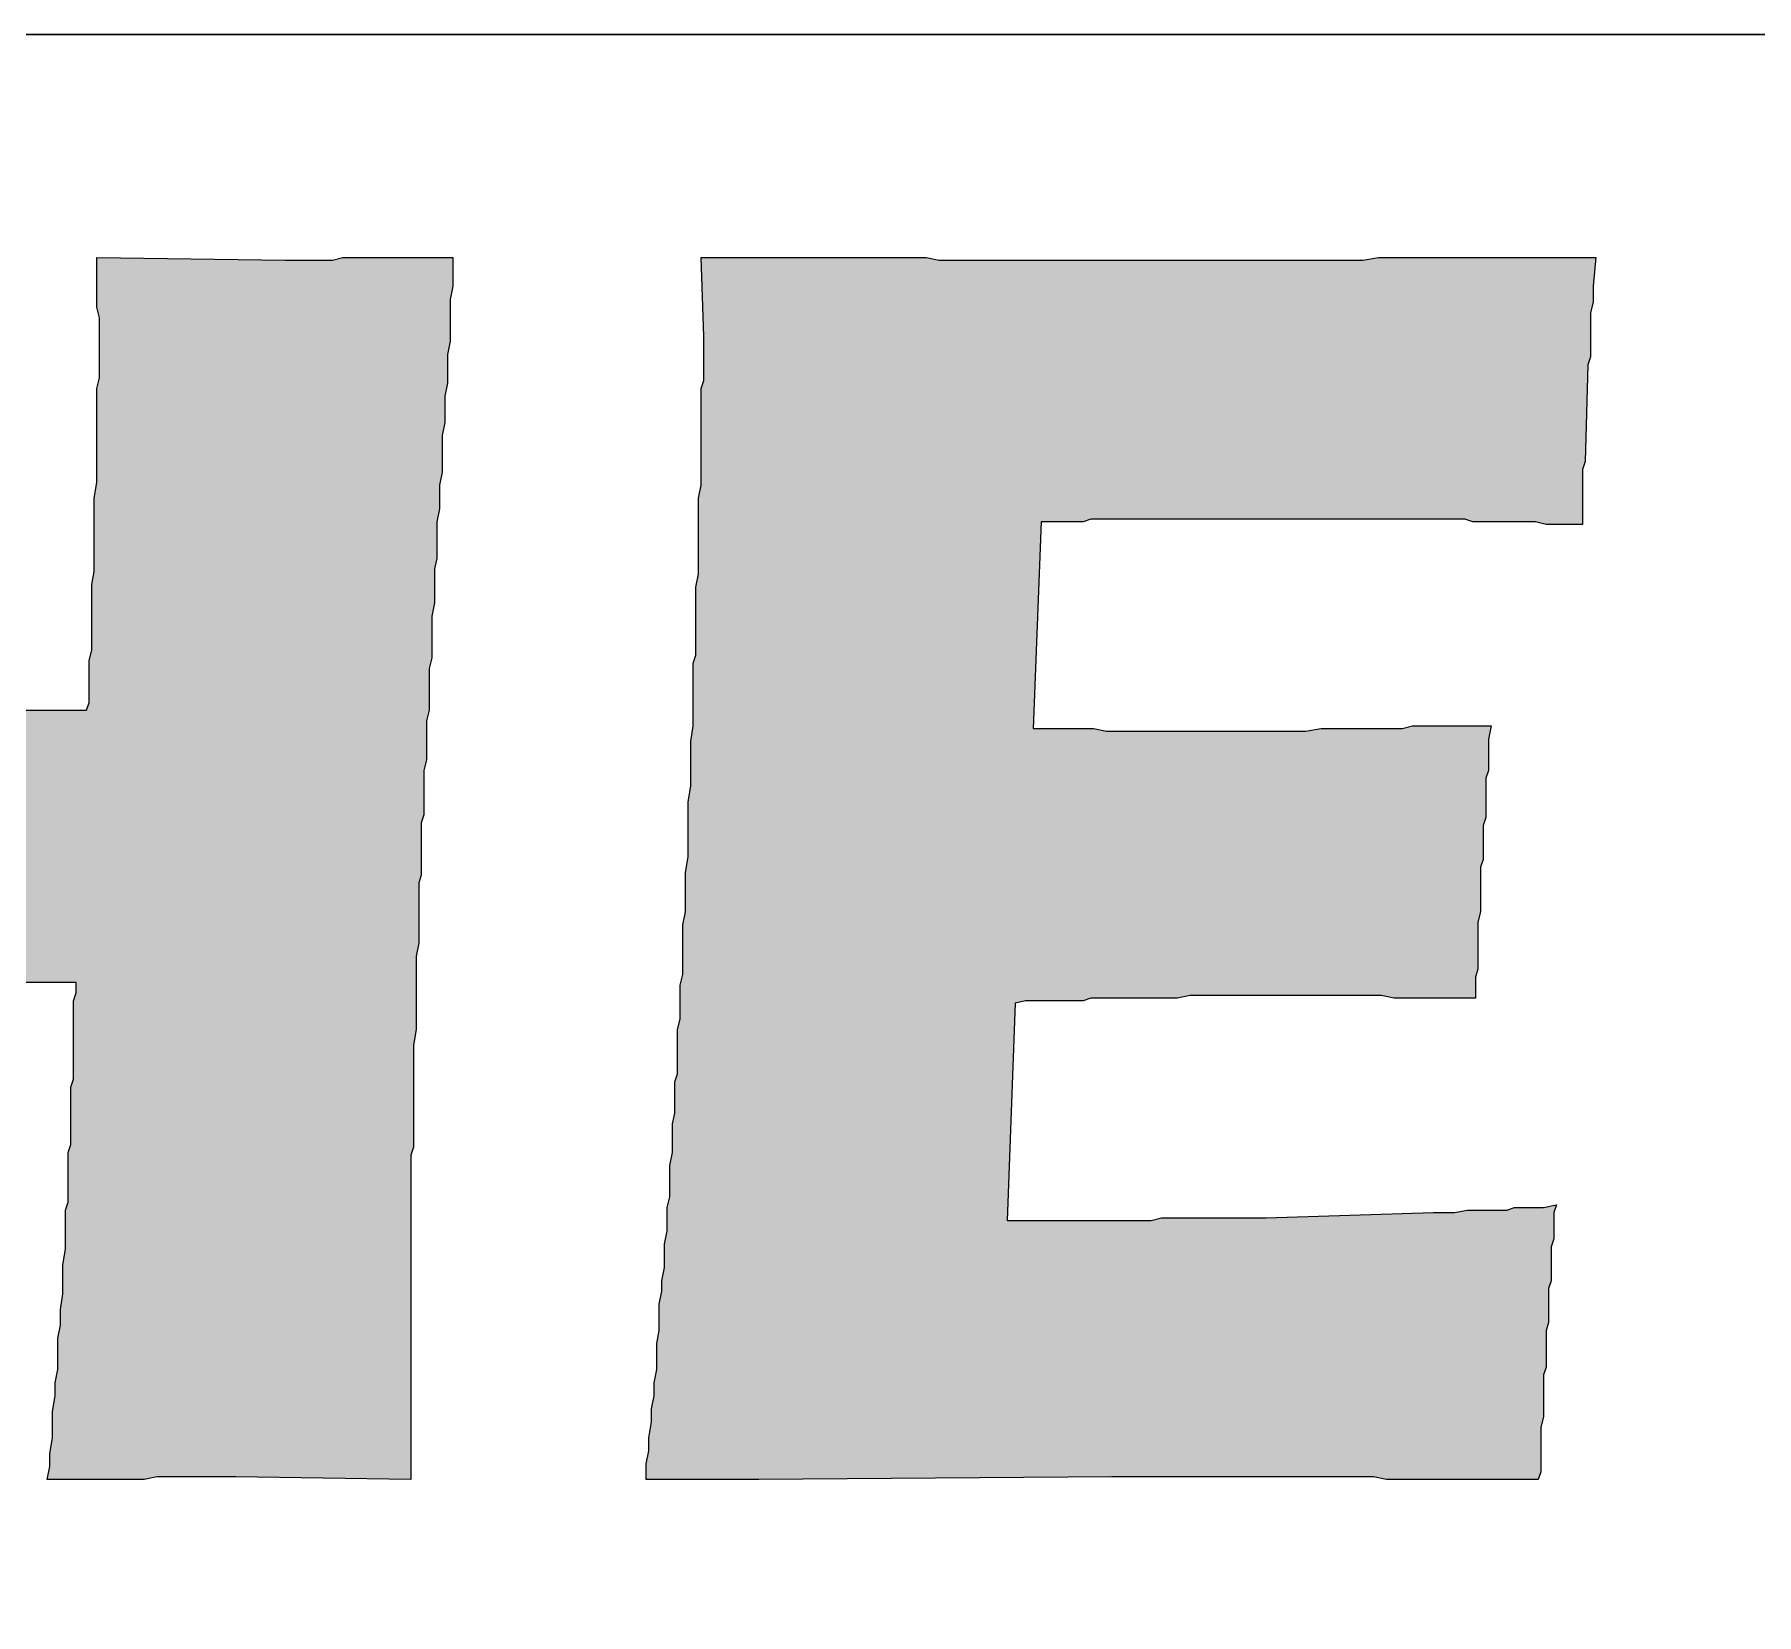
# Model space of a CAD drawing. Extents: x 0 to 36, y -3.3 to 24.
# Drawn here: x 16.882 to 17.428, y 2 to 2.5 of the extents above; entities that cross this region are included whole.
import ezdxf

# ---------------------------------------------------------------- set-up
doc = ezdxf.new("R2010")
doc.units = 0
doc.header["$LTSCALE"] = 10
doc.header["$MEASUREMENT"] = 0
doc.layers.add('BDR-18', color=1, linetype='Continuous')
doc.layers.add('BDR-25', color=4, linetype='Continuous')

# ---------------------------------------------------------------- blocks, each defined once
blk = doc.blocks.new('hel_logo_borderless_compact')
at = {"layer": 'BDR-18', "linetype": 'ByBlock'}
h = blk.add_hatch(color=256, dxfattribs=at)
h.dxf.hatch_style = 1
h.paths.add_polyline_path([(0.60466, 1.29271), (0.6146, 1.44756), (0.61957, 1.56017), (0.6204, 1.61068), (0.6204, 1.61316), (0.6204, 1.61565), (0.6204, 1.61813), (0.6204, 1.62144), (0.62123, 1.62393), (0.62123, 1.62641), (0.62123, 1.62889), (0.62123, 1.63138), (0.62123, 1.63469), (0.62123, 1.63717), (0.62123, 1.63966), (0.62123, 1.64214), (0.62123, 1.64463), (0.62123, 1.64711), (0.62123, 1.64959), (0.62123, 1.65208), (0.6204, 1.6794), (0.62288, 1.6794), (0.62537, 1.6794), (0.63033, 1.6794), (0.6353, 1.6794), (0.63944, 1.6794), (0.64358, 1.6794), (0.64772, 1.6794), (0.65186, 1.6794), (0.656, 1.6794), (0.65931, 1.67858), (0.66263, 1.67858), (0.66594, 1.67858), (0.66925, 1.67858), (0.67256, 1.67858), (0.67505, 1.67858), (0.67753, 1.67858), (0.68002, 1.67858), (0.68498, 1.67858), (0.68664, 1.67858), (0.68995, 1.67858), (0.69244, 1.67858), (0.69492, 1.67858), (0.69823, 1.67858), (0.70154, 1.6794), (0.70486, 1.6794), (0.709, 1.6794), (0.71231, 1.6794), (0.71645, 1.6794), (0.72059, 1.6794), (0.72473, 1.6794), (0.7297, 1.6794), (0.73384, 1.6794), (0.73384, 1.67692), (0.73384, 1.67444), (0.73384, 1.67195), (0.73301, 1.66947), (0.73301, 1.66698), (0.73301, 1.6645), (0.73301, 1.66201), (0.73301, 1.65953), (0.73218, 1.65456), (0.73218, 1.64959), (0.73135, 1.64463), (0.73135, 1.63966), (0.73135, 1.63552), (0.73053, 1.63055), (0.73053, 1.62558), (0.73053, 1.62144), (0.7297, 1.61647), (0.7297, 1.61151), (0.7297, 1.60737), (0.72887, 1.60322), (0.72887, 1.59826), (0.72887, 1.59412), (0.72887, 1.58998), (0.72804, 1.58501), (0.72804, 1.58087), (0.72804, 1.57673), (0.72804, 1.57259), (0.72721, 1.56845), (0.72721, 1.56431), (0.72721, 1.56017), (0.72721, 1.55603), (0.72721, 1.55189), (0.72638, 1.54775), (0.72638, 1.54361), (0.72638, 1.53947), (0.72638, 1.53615), (0.86384, 1.53615), (0.86467, 1.53864), (0.86467, 1.54195), (0.86467, 1.54526), (0.86467, 1.54858), (0.86467, 1.55189), (0.86549, 1.5552), (0.86549, 1.55934), (0.86549, 1.56348), (0.86549, 1.56679), (0.86549, 1.57093), (0.86549, 1.5759), (0.86632, 1.58004), (0.86632, 1.58418), (0.86632, 1.58915), (0.86632, 1.59412), (0.86632, 1.5966), (0.86632, 1.59826), (0.86632, 1.60074), (0.86632, 1.60322), (0.86715, 1.60819), (0.86715, 1.61233), (0.86715, 1.61647), (0.86715, 1.62061), (0.86715, 1.62475), (0.86715, 1.62889), (0.86715, 1.63221), (0.86715, 1.63552), (0.86715, 1.638), (0.86798, 1.64131), (0.86798, 1.6438), (0.86798, 1.64628), (0.86798, 1.64877), (0.86798, 1.65291), (0.86798, 1.65456), (0.86798, 1.65705), (0.86798, 1.66036), (0.86715, 1.66367), (0.86715, 1.66698), (0.86715, 1.6703), (0.86715, 1.67526), (0.86715, 1.6794), (0.92677, 1.67858), (0.93008, 1.67858), (0.93174, 1.67858), (0.93422, 1.67858), (0.93588, 1.67858), (0.93919, 1.67858), (0.94167, 1.67858), (0.94498, 1.6794), (0.9483, 1.6794), (0.95244, 1.6794), (0.95658, 1.6794), (0.96072, 1.6794), (0.96486, 1.6794), (0.96734, 1.6794), (0.96983, 1.6794), (0.97231, 1.6794), (0.97479, 1.6794), (0.97728, 1.6794), (0.97976, 1.6794), (0.97976, 1.67526), (0.97976, 1.6703), (0.97893, 1.66616), (0.97893, 1.66119), (0.97893, 1.65705), (0.97893, 1.65291), (0.97811, 1.64877), (0.97811, 1.6438), (0.97811, 1.63966), (0.97728, 1.63552), (0.97728, 1.63138), (0.97728, 1.62724), (0.97645, 1.6231), (0.97645, 1.61896), (0.97645, 1.61565), (0.97645, 1.61151), (0.97562, 1.60737), (0.97562, 1.60322), (0.97562, 1.59991), (0.97479, 1.59577), (0.97479, 1.59163), (0.97479, 1.58832), (0.97479, 1.58418), (0.97397, 1.58087), (0.97397, 1.57673), (0.97397, 1.57342), (0.97397, 1.5701), (0.97314, 1.56596), (0.97314, 1.56265), (0.97314, 1.55934), (0.97314, 1.55603), (0.97314, 1.55272), (0.97231, 1.5494), (0.97231, 1.54609), (0.97231, 1.54278), (0.97231, 1.53947), (0.97231, 1.53615), (0.97148, 1.53284), (0.97148, 1.52953), (0.97148, 1.52622), (0.97148, 1.52373), (0.97148, 1.52042), (0.97065, 1.51711), (0.97065, 1.51463), (0.97065, 1.51131), (0.97065, 1.50883), (0.97065, 1.50552), (0.97065, 1.50303), (0.96983, 1.50055), (0.96983, 1.49724), (0.96983, 1.49475), (0.96983, 1.49227), (0.96983, 1.48979), (0.96983, 1.48647), (0.96983, 1.48399), (0.969, 1.4815), (0.969, 1.47902), (0.969, 1.47654), (0.969, 1.4724), (0.969, 1.46743), (0.969, 1.46246), (0.96817, 1.45832), (0.96817, 1.45418), (0.96817, 1.44921), (0.96817, 1.44507), (0.96817, 1.4401), (0.96817, 1.43514), (0.96734, 1.43017), (0.96734, 1.42603), (0.96734, 1.42106), (0.96734, 1.41857), (0.96734, 1.41609), (0.96734, 1.41361), (0.96734, 1.41112), (0.96734, 1.40864), (0.96734, 1.40533), (0.96734, 1.40284), (0.96734, 1.40036), (0.96734, 1.39787), (0.96651, 1.39539), (0.96651, 1.39291), (0.96651, 1.39042), (0.96651, 1.38711), (0.96651, 1.38463), (0.96651, 1.38214), (0.96651, 1.37966), (0.96651, 1.37717), (0.96651, 1.37386), (0.96651, 1.37138), (0.96651, 1.36889), (0.96651, 1.36558), (0.96651, 1.3631), (0.96651, 1.36061), (0.96651, 1.3573), (0.96651, 1.35482), (0.96651, 1.35233), (0.96651, 1.34902), (0.96651, 1.34654), (0.96651, 1.34322), (0.96651, 1.34074), (0.96651, 1.33743), (0.96651, 1.33494), (0.96651, 1.33163), (0.96651, 1.32915), (0.96651, 1.32584), (0.96651, 1.32335), (0.96651, 1.32004), (0.96651, 1.31673), (0.96651, 1.31424), (0.96651, 1.31093), (0.96651, 1.30845), (0.96651, 1.30513), (0.96651, 1.30182), (0.96651, 1.29851), (0.96651, 1.29603), (0.96651, 1.29271), (0.91104, 1.29354), (0.90689, 1.29354), (0.90524, 1.29354), (0.90275, 1.29354), (0.89944, 1.29354), (0.89696, 1.29354), (0.89365, 1.29354), (0.88951, 1.29354), (0.88619, 1.29354), (0.88205, 1.29271), (0.87791, 1.29271), (0.87295, 1.29271), (0.87046, 1.29271), (0.86798, 1.29271), (0.86549, 1.29271), (0.86301, 1.29271), (0.8597, 1.29271), (0.85721, 1.29271), (0.85473, 1.29271), (0.85142, 1.29271), (0.85225, 1.29685), (0.85225, 1.30099), (0.85307, 1.30596), (0.85307, 1.3101), (0.85307, 1.31424), (0.8539, 1.31921), (0.8539, 1.32335), (0.85473, 1.32749), (0.85473, 1.33246), (0.85473, 1.33743), (0.85556, 1.34157), (0.85556, 1.34654), (0.85639, 1.3515), (0.85639, 1.35564), (0.85639, 1.36061), (0.85721, 1.36558), (0.85721, 1.36807), (0.85721, 1.37055), (0.85721, 1.37303), (0.85721, 1.37552), (0.85721, 1.378), (0.85804, 1.38049), (0.85804, 1.38297), (0.85804, 1.38545), (0.85804, 1.38794), (0.85804, 1.39042), (0.85804, 1.39373), (0.85804, 1.39622), (0.85887, 1.3987), (0.85887, 1.40119), (0.85887, 1.40367), (0.85887, 1.40615), (0.85887, 1.40864), (0.85887, 1.41195), (0.85887, 1.41443), (0.85887, 1.41692), (0.8597, 1.4194), (0.8597, 1.42189), (0.8597, 1.4252), (0.8597, 1.42768), (0.8597, 1.43017), (0.8597, 1.43348), (0.8597, 1.43596), (0.8597, 1.43845), (0.8597, 1.44176), (0.8597, 1.44424), (0.86053, 1.44673), (0.86053, 1.45004), (0.72224, 1.45004), (0.7181, 1.29271), (0.65931, 1.29354), (0.656, 1.29354), (0.65352, 1.29354), (0.65186, 1.29354), (0.64938, 1.29354), (0.64607, 1.29354), (0.64358, 1.29354), (0.64027, 1.29354), (0.63696, 1.29354), (0.63282, 1.29271), (0.62868, 1.29271), (0.62454, 1.29271), (0.6204, 1.29271), (0.61791, 1.29271), (0.61543, 1.29271), (0.61295, 1.29271), (0.61046, 1.29271), (0.60798, 1.29271)])
h = blk.add_hatch(color=256, dxfattribs=at)
h.dxf.hatch_style = 1
h.paths.add_polyline_path([(1.04104, 1.29271), (1.04104, 1.29768), (1.04186, 1.30182), (1.04186, 1.30596), (1.04269, 1.31093), (1.04269, 1.31507), (1.04352, 1.31921), (1.04352, 1.32335), (1.04435, 1.32749), (1.04435, 1.33163), (1.04435, 1.33577), (1.04518, 1.33991), (1.04518, 1.34405), (1.04518, 1.34819), (1.046, 1.35233), (1.046, 1.35564), (1.04683, 1.35978), (1.04683, 1.36392), (1.04683, 1.36724), (1.04766, 1.37138), (1.04766, 1.37469), (1.04766, 1.37883), (1.04849, 1.38214), (1.04849, 1.38545), (1.04849, 1.38877), (1.04849, 1.39208), (1.04932, 1.39622), (1.04932, 1.39953), (1.04932, 1.40284), (1.04932, 1.40533), (1.05014, 1.40864), (1.05014, 1.41195), (1.05014, 1.41526), (1.05014, 1.41857), (1.05097, 1.42106), (1.05097, 1.42437), (1.05097, 1.42768), (1.05097, 1.431), (1.05097, 1.43514), (1.0518, 1.43845), (1.0518, 1.44176), (1.0518, 1.44507), (1.0518, 1.44921), (1.05263, 1.45252), (1.05263, 1.45666), (1.05263, 1.4608), (1.05263, 1.46412), (1.05263, 1.46826), (1.05346, 1.4724), (1.05346, 1.47654), (1.05346, 1.48068), (1.05346, 1.48482), (1.05428, 1.48979), (1.05428, 1.49393), (1.05428, 1.49807), (1.05428, 1.50303), (1.05428, 1.50717), (1.05511, 1.51214), (1.05511, 1.51628), (1.05511, 1.52125), (1.05511, 1.52622), (1.05594, 1.53119), (1.05594, 1.53367), (1.05594, 1.53615), (1.05594, 1.53864), (1.05594, 1.54112), (1.05594, 1.54361), (1.05594, 1.54609), (1.05594, 1.54858), (1.05594, 1.55106), (1.05677, 1.55354), (1.05677, 1.55603), (1.05677, 1.561), (1.05677, 1.56596), (1.05677, 1.5701), (1.05677, 1.57507), (1.0576, 1.57921), (1.0576, 1.58335), (1.0576, 1.58749), (1.0576, 1.59163), (1.0576, 1.59577), (1.0576, 1.59991), (1.0576, 1.60322), (1.05842, 1.60737), (1.05842, 1.61068), (1.05842, 1.61399), (1.05842, 1.6173), (1.05842, 1.62061), (1.05842, 1.62393), (1.05842, 1.62641), (1.05842, 1.62972), (1.05842, 1.63221), (1.05842, 1.63552), (1.05842, 1.638), (1.05925, 1.64049), (1.05925, 1.64297), (1.05925, 1.64711), (1.05925, 1.65125), (1.05925, 1.65456), (1.05842, 1.6794), (1.06256, 1.6794), (1.0667, 1.6794), (1.07002, 1.6794), (1.07416, 1.6794), (1.0783, 1.6794), (1.08161, 1.6794), (1.08575, 1.6794), (1.08989, 1.6794), (1.09403, 1.6794), (1.09817, 1.6794), (1.10314, 1.6794), (1.10728, 1.6794), (1.11142, 1.6794), (1.11556, 1.6794), (1.12053, 1.6794), (1.12467, 1.6794), (1.12963, 1.6794), (1.13377, 1.67858), (1.13874, 1.67858), (1.14288, 1.67858), (1.14785, 1.67858), (1.15282, 1.67858), (1.15779, 1.67858), (1.16276, 1.67858), (1.16524, 1.67858), (1.16772, 1.67858), (1.17021, 1.67858), (1.17269, 1.67858), (1.17518, 1.67858), (1.17766, 1.67858), (1.18014, 1.67858), (1.18263, 1.67858), (1.18511, 1.67858), (1.1876, 1.67858), (1.19008, 1.67858), (1.19256, 1.67858), (1.19505, 1.67858), (1.19836, 1.67858), (1.20084, 1.67858), (1.20333, 1.67858), (1.2083, 1.67858), (1.21327, 1.67858), (1.21741, 1.67858), (1.22237, 1.67858), (1.22734, 1.67858), (1.23231, 1.67858), (1.23645, 1.67858), (1.24142, 1.67858), (1.24556, 1.67858), (1.25053, 1.67858), (1.25467, 1.67858), (1.25963, 1.67858), (1.26378, 1.67858), (1.26792, 1.67858), (1.27288, 1.6794), (1.27702, 1.6794), (1.28116, 1.6794), (1.2853, 1.6794), (1.28944, 1.6794), (1.29358, 1.6794), (1.29772, 1.6794), (1.30186, 1.6794), (1.306, 1.6794), (1.31014, 1.6794), (1.31428, 1.6794), (1.31842, 1.6794), (1.32174, 1.6794), (1.32588, 1.6794), (1.33002, 1.6794), (1.33333, 1.6794), (1.33747, 1.6794), (1.34161, 1.6794), (1.34078, 1.6703), (1.34078, 1.66864), (1.34078, 1.66698), (1.34078, 1.66533), (1.33995, 1.66201), (1.33995, 1.6587), (1.33995, 1.65539), (1.33995, 1.65291), (1.33995, 1.65042), (1.33995, 1.64794), (1.33913, 1.64545), (1.3383, 1.61482), (1.33747, 1.61233), (1.33747, 1.60985), (1.33747, 1.60737), (1.33747, 1.60488), (1.33747, 1.6024), (1.33747, 1.59991), (1.33747, 1.59743), (1.33747, 1.59494), (1.33416, 1.59494), (1.33167, 1.59494), (1.32836, 1.59494), (1.32588, 1.59494), (1.32257, 1.59577), (1.32008, 1.59577), (1.31677, 1.59577), (1.31428, 1.59577), (1.31097, 1.59577), (1.30849, 1.59577), (1.306, 1.59577), (1.30269, 1.59577), (1.30021, 1.5966), (1.29772, 1.5966), (1.29524, 1.5966), (1.29276, 1.5966), (1.29027, 1.5966), (1.28779, 1.5966), (1.2853, 1.5966), (1.28282, 1.5966), (1.27785, 1.5966), (1.27288, 1.5966), (1.26874, 1.5966), (1.26378, 1.5966), (1.25963, 1.5966), (1.25549, 1.5966), (1.25053, 1.5966), (1.24639, 1.5966), (1.24225, 1.5966), (1.23893, 1.5966), (1.23479, 1.5966), (1.23148, 1.5966), (1.22817, 1.5966), (1.22486, 1.5966), (1.22155, 1.5966), (1.21906, 1.5966), (1.21658, 1.5966), (1.21409, 1.5966), (1.21161, 1.5966), (1.20995, 1.5966), (1.20581, 1.5966), (1.2025, 1.5966), (1.19919, 1.5966), (1.19422, 1.5966), (1.19256, 1.5966), (1.19008, 1.5966), (1.1876, 1.5966), (1.18428, 1.5966), (1.1818, 1.5966), (1.17932, 1.59577), (1.176, 1.59577), (1.17269, 1.59577), (1.16938, 1.59577), (1.16607, 1.59577), (1.16358, 1.53036), (1.1669, 1.53036), (1.17104, 1.53036), (1.17435, 1.53036), (1.17849, 1.53036), (1.18263, 1.53036), (1.18677, 1.52953), (1.19091, 1.52953), (1.19588, 1.52953), (1.20002, 1.52953), (1.20416, 1.52953), (1.20913, 1.52953), (1.21327, 1.52953), (1.21823, 1.52953), (1.2232, 1.52953), (1.22817, 1.52953), (1.23065, 1.52953), (1.23314, 1.52953), (1.23479, 1.52953), (1.23728, 1.52953), (1.23976, 1.52953), (1.24307, 1.52953), (1.24639, 1.52953), (1.2497, 1.52953), (1.25467, 1.53036), (1.25881, 1.53036), (1.26129, 1.53036), (1.26378, 1.53036), (1.26626, 1.53036), (1.26874, 1.53036), (1.27206, 1.53036), (1.27454, 1.53036), (1.27785, 1.53036), (1.28034, 1.53036), (1.28365, 1.53119), (1.28696, 1.53119), (1.29027, 1.53119), (1.29358, 1.53119), (1.2969, 1.53119), (1.30104, 1.53119), (1.30435, 1.53119), (1.30849, 1.53119), (1.30766, 1.52705), (1.30766, 1.52208), (1.30766, 1.51711), (1.30683, 1.51463), (1.30683, 1.51297), (1.30683, 1.50966), (1.30683, 1.50717), (1.30683, 1.50469), (1.30683, 1.50221), (1.306, 1.49972), (1.306, 1.49724), (1.306, 1.49475), (1.306, 1.49144), (1.306, 1.48896), (1.30518, 1.48647), (1.30518, 1.48399), (1.30518, 1.48068), (1.30518, 1.47819), (1.30518, 1.47488), (1.30518, 1.4724), (1.30435, 1.46908), (1.30435, 1.4666), (1.30435, 1.46329), (1.30435, 1.4608), (1.30435, 1.45749), (1.30435, 1.45418), (1.30352, 1.4517), (1.30352, 1.44838), (1.30352, 1.44507), (1.30104, 1.44507), (1.29855, 1.44507), (1.29524, 1.44507), (1.29276, 1.44507), (1.29027, 1.44507), (1.28779, 1.44507), (1.2853, 1.44507), (1.28282, 1.44507), (1.27785, 1.44507), (1.27371, 1.4459), (1.26874, 1.4459), (1.2646, 1.4459), (1.26046, 1.4459), (1.25632, 1.4459), (1.25301, 1.4459), (1.24887, 1.4459), (1.24556, 1.4459), (1.24225, 1.4459), (1.23893, 1.4459), (1.23645, 1.4459), (1.23148, 1.4459), (1.22734, 1.4459), (1.2232, 1.4459), (1.21823, 1.4459), (1.21327, 1.4459), (1.20913, 1.44507), (1.20416, 1.44507), (1.19919, 1.44507), (1.1967, 1.44507), (1.19422, 1.44507), (1.19174, 1.44507), (1.18925, 1.44507), (1.18677, 1.44507), (1.18428, 1.44507), (1.1818, 1.44507), (1.17932, 1.44424), (1.17683, 1.44424), (1.17435, 1.44424), (1.17104, 1.44424), (1.16855, 1.44424), (1.16607, 1.44424), (1.16358, 1.44424), (1.1611, 1.44424), (1.15779, 1.44342), (1.1553, 1.37469), (1.18428, 1.37469), (1.1876, 1.37469), (1.19008, 1.37469), (1.19256, 1.37469), (1.19505, 1.37469), (1.19753, 1.37469), (1.20084, 1.37469), (1.20416, 1.37552), (1.20747, 1.37552), (1.21078, 1.37552), (1.21492, 1.37552), (1.21906, 1.37552), (1.2232, 1.37552), (1.22817, 1.37552), (1.23231, 1.37552), (1.23479, 1.37552), (1.23728, 1.37552), (1.29027, 1.37717), (1.29276, 1.37717), (1.2969, 1.37717), (1.30104, 1.378), (1.30269, 1.378), (1.30518, 1.378), (1.30766, 1.378), (1.31014, 1.378), (1.31346, 1.378), (1.31594, 1.37883), (1.31925, 1.37883), (1.32257, 1.37883), (1.32505, 1.37883), (1.32919, 1.37966), (1.32836, 1.37717), (1.32836, 1.37386), (1.32836, 1.37138), (1.32836, 1.36889), (1.32753, 1.36641), (1.32753, 1.36392), (1.32753, 1.36061), (1.32753, 1.35813), (1.32753, 1.35564), (1.32671, 1.35316), (1.32671, 1.35068), (1.32671, 1.34736), (1.32671, 1.34488), (1.32671, 1.3424), (1.32588, 1.33991), (1.32588, 1.3366), (1.32588, 1.33412), (1.32588, 1.33163), (1.32588, 1.32832), (1.32505, 1.32584), (1.32505, 1.32335), (1.32505, 1.32087), (1.32505, 1.31756), (1.32505, 1.31507), (1.32505, 1.31259), (1.32422, 1.30928), (1.32422, 1.30679), (1.32422, 1.30431), (1.32422, 1.30099), (1.32422, 1.29851), (1.32422, 1.2952), (1.32339, 1.29271), (1.32008, 1.29271), (1.31594, 1.29271), (1.3118, 1.29271), (1.30849, 1.29271), (1.30435, 1.29271), (1.30021, 1.29271), (1.29607, 1.29271), (1.29193, 1.29271), (1.28779, 1.29271), (1.28365, 1.29271), (1.27951, 1.29271), (1.27537, 1.29271), (1.27123, 1.29354), (1.26709, 1.29354), (1.26295, 1.29354), (1.25881, 1.29354), (1.25467, 1.29354), (1.25053, 1.29354), (1.24639, 1.29354), (1.24225, 1.29354), (1.23728, 1.29354), (1.23314, 1.29354), (1.229, 1.29354), (1.22403, 1.29354), (1.21989, 1.29354), (1.21575, 1.29354), (1.21078, 1.29354), (1.20664, 1.29354), (1.20167, 1.29354), (1.19753, 1.29354), (1.19256, 1.29354), (1.18842, 1.29354), (1.07664, 1.29271)])
blk.add_lwpolyline([(0.72638, 1.53615), (0.86384, 1.53615), (0.86467, 1.53864), (0.86467, 1.54195), (0.86467, 1.54526), (0.86467, 1.54858), (0.86467, 1.55189), (0.86549, 1.5552), (0.86549, 1.55934), (0.86549, 1.56348), (0.86549, 1.56679), (0.86549, 1.57093), (0.86549, 1.5759), (0.86632, 1.58004), (0.86632, 1.58418), (0.86632, 1.58915), (0.86632, 1.59412), (0.86632, 1.5966), (0.86632, 1.59826), (0.86632, 1.60074), (0.86632, 1.60322), (0.86715, 1.60819), (0.86715, 1.61233), (0.86715, 1.61647), (0.86715, 1.62061), (0.86715, 1.62475), (0.86715, 1.62889), (0.86715, 1.63221), (0.86715, 1.63552), (0.86715, 1.638), (0.86798, 1.64131), (0.86798, 1.6438), (0.86798, 1.64628), (0.86798, 1.64877), (0.86798, 1.65291), (0.86798, 1.65456), (0.86798, 1.65705), (0.86798, 1.66036), (0.86715, 1.66367), (0.86715, 1.66698), (0.86715, 1.6703), (0.86715, 1.67526), (0.86715, 1.6794), (0.92677, 1.67858), (0.93008, 1.67858), (0.93174, 1.67858), (0.93422, 1.67858), (0.93588, 1.67858), (0.93919, 1.67858), (0.94167, 1.67858), (0.94498, 1.6794), (0.9483, 1.6794), (0.95244, 1.6794), (0.95658, 1.6794), (0.96072, 1.6794), (0.96486, 1.6794), (0.96734, 1.6794), (0.96983, 1.6794), (0.97231, 1.6794), (0.97479, 1.6794), (0.97728, 1.6794), (0.97976, 1.6794), (0.97976, 1.67526), (0.97976, 1.6703), (0.97893, 1.66616), (0.97893, 1.66119), (0.97893, 1.65705), (0.97893, 1.65291), (0.97811, 1.64877), (0.97811, 1.6438), (0.97811, 1.63966), (0.97728, 1.63552), (0.97728, 1.63138), (0.97728, 1.62724), (0.97645, 1.6231), (0.97645, 1.61896), (0.97645, 1.61565), (0.97645, 1.61151), (0.97562, 1.60737), (0.97562, 1.60322), (0.97562, 1.59991), (0.97479, 1.59577), (0.97479, 1.59163), (0.97479, 1.58832), (0.97479, 1.58418), (0.97397, 1.58087), (0.97397, 1.57673), (0.97397, 1.57342), (0.97397, 1.5701), (0.97314, 1.56596), (0.97314, 1.56265), (0.97314, 1.55934), (0.97314, 1.55603), (0.97314, 1.55272), (0.97231, 1.5494), (0.97231, 1.54609), (0.97231, 1.54278), (0.97231, 1.53947), (0.97231, 1.53615), (0.97148, 1.53284), (0.97148, 1.52953), (0.97148, 1.52622), (0.97148, 1.52373), (0.97148, 1.52042), (0.97065, 1.51711), (0.97065, 1.51463), (0.97065, 1.51131), (0.97065, 1.50883), (0.97065, 1.50552), (0.97065, 1.50303), (0.96983, 1.50055), (0.96983, 1.49724), (0.96983, 1.49475), (0.96983, 1.49227), (0.96983, 1.48979), (0.96983, 1.48647), (0.96983, 1.48399), (0.969, 1.4815), (0.969, 1.47902), (0.969, 1.47654), (0.969, 1.4724), (0.969, 1.46743), (0.969, 1.46246), (0.96817, 1.45832), (0.96817, 1.45418), (0.96817, 1.44921), (0.96817, 1.44507), (0.96817, 1.4401), (0.96817, 1.43514), (0.96734, 1.43017), (0.96734, 1.42603), (0.96734, 1.42106), (0.96734, 1.41857), (0.96734, 1.41609), (0.96734, 1.41361), (0.96734, 1.41112), (0.96734, 1.40864), (0.96734, 1.40533), (0.96734, 1.40284), (0.96734, 1.40036), (0.96734, 1.39787), (0.96651, 1.39539), (0.96651, 1.39291), (0.96651, 1.39042), (0.96651, 1.38711), (0.96651, 1.38463), (0.96651, 1.38214), (0.96651, 1.37966), (0.96651, 1.37717), (0.96651, 1.37386), (0.96651, 1.37138), (0.96651, 1.36889), (0.96651, 1.36558), (0.96651, 1.3631), (0.96651, 1.36061), (0.96651, 1.3573), (0.96651, 1.35482), (0.96651, 1.35233), (0.96651, 1.34902), (0.96651, 1.34654), (0.96651, 1.34322), (0.96651, 1.34074), (0.96651, 1.33743), (0.96651, 1.33494), (0.96651, 1.33163), (0.96651, 1.32915), (0.96651, 1.32584), (0.96651, 1.32335), (0.96651, 1.32004), (0.96651, 1.31673), (0.96651, 1.31424), (0.96651, 1.31093), (0.96651, 1.30845), (0.96651, 1.30513), (0.96651, 1.30182), (0.96651, 1.29851), (0.96651, 1.29603), (0.96651, 1.29271), (0.91104, 1.29354), (0.90689, 1.29354), (0.90524, 1.29354), (0.90275, 1.29354), (0.89944, 1.29354), (0.89696, 1.29354), (0.89365, 1.29354), (0.88951, 1.29354), (0.88619, 1.29354), (0.88205, 1.29271), (0.87791, 1.29271), (0.87295, 1.29271), (0.87046, 1.29271), (0.86798, 1.29271), (0.86549, 1.29271), (0.86301, 1.29271), (0.8597, 1.29271), (0.85721, 1.29271), (0.85473, 1.29271), (0.85142, 1.29271), (0.85225, 1.29685), (0.85225, 1.30099), (0.85307, 1.30596), (0.85307, 1.3101), (0.85307, 1.31424), (0.8539, 1.31921), (0.8539, 1.32335), (0.85473, 1.32749), (0.85473, 1.33246), (0.85473, 1.33743), (0.85556, 1.34157), (0.85556, 1.34654), (0.85639, 1.3515), (0.85639, 1.35564), (0.85639, 1.36061), (0.85721, 1.36558), (0.85721, 1.36807), (0.85721, 1.37055), (0.85721, 1.37303), (0.85721, 1.37552), (0.85721, 1.378), (0.85804, 1.38049), (0.85804, 1.38297), (0.85804, 1.38545), (0.85804, 1.38794), (0.85804, 1.39042), (0.85804, 1.39373), (0.85804, 1.39622), (0.85887, 1.3987), (0.85887, 1.40119), (0.85887, 1.40367), (0.85887, 1.40615), (0.85887, 1.40864), (0.85887, 1.41195), (0.85887, 1.41443), (0.85887, 1.41692), (0.8597, 1.4194), (0.8597, 1.42189), (0.8597, 1.4252), (0.8597, 1.42768), (0.8597, 1.43017), (0.8597, 1.43348), (0.8597, 1.43596), (0.8597, 1.43845), (0.8597, 1.44176), (0.8597, 1.44424), (0.86053, 1.44673), (0.86053, 1.45004), (0.72224, 1.45004)], dxfattribs=at)
blk.add_lwpolyline([(1.04104, 1.29271), (1.04104, 1.29768), (1.04186, 1.30182), (1.04186, 1.30596), (1.04269, 1.31093), (1.04269, 1.31507), (1.04352, 1.31921), (1.04352, 1.32335), (1.04435, 1.32749), (1.04435, 1.33163), (1.04435, 1.33577), (1.04518, 1.33991), (1.04518, 1.34405), (1.04518, 1.34819), (1.046, 1.35233), (1.046, 1.35564), (1.04683, 1.35978), (1.04683, 1.36392), (1.04683, 1.36724), (1.04766, 1.37138), (1.04766, 1.37469), (1.04766, 1.37883), (1.04849, 1.38214), (1.04849, 1.38545), (1.04849, 1.38877), (1.04849, 1.39208), (1.04932, 1.39622), (1.04932, 1.39953), (1.04932, 1.40284), (1.04932, 1.40533), (1.05014, 1.40864), (1.05014, 1.41195), (1.05014, 1.41526), (1.05014, 1.41857), (1.05097, 1.42106), (1.05097, 1.42437), (1.05097, 1.42768), (1.05097, 1.431), (1.05097, 1.43514), (1.0518, 1.43845), (1.0518, 1.44176), (1.0518, 1.44507), (1.0518, 1.44921), (1.05263, 1.45252), (1.05263, 1.45666), (1.05263, 1.4608), (1.05263, 1.46412), (1.05263, 1.46826), (1.05346, 1.4724), (1.05346, 1.47654), (1.05346, 1.48068), (1.05346, 1.48482), (1.05428, 1.48979), (1.05428, 1.49393), (1.05428, 1.49807), (1.05428, 1.50303), (1.05428, 1.50717), (1.05511, 1.51214), (1.05511, 1.51628), (1.05511, 1.52125), (1.05511, 1.52622), (1.05594, 1.53119), (1.05594, 1.53367), (1.05594, 1.53615), (1.05594, 1.53864), (1.05594, 1.54112), (1.05594, 1.54361), (1.05594, 1.54609), (1.05594, 1.54858), (1.05594, 1.55106), (1.05677, 1.55354), (1.05677, 1.55603), (1.05677, 1.561), (1.05677, 1.56596), (1.05677, 1.5701), (1.05677, 1.57507), (1.0576, 1.57921), (1.0576, 1.58335), (1.0576, 1.58749), (1.0576, 1.59163), (1.0576, 1.59577), (1.0576, 1.59991), (1.0576, 1.60322), (1.05842, 1.60737), (1.05842, 1.61068), (1.05842, 1.61399), (1.05842, 1.6173), (1.05842, 1.62061), (1.05842, 1.62393), (1.05842, 1.62641), (1.05842, 1.62972), (1.05842, 1.63221), (1.05842, 1.63552), (1.05842, 1.638), (1.05925, 1.64049), (1.05925, 1.64297), (1.05925, 1.64711), (1.05925, 1.65125), (1.05925, 1.65456), (1.05842, 1.6794), (1.06256, 1.6794), (1.0667, 1.6794), (1.07002, 1.6794), (1.07416, 1.6794), (1.0783, 1.6794), (1.08161, 1.6794), (1.08575, 1.6794), (1.08989, 1.6794), (1.09403, 1.6794), (1.09817, 1.6794), (1.10314, 1.6794), (1.10728, 1.6794), (1.11142, 1.6794), (1.11556, 1.6794), (1.12053, 1.6794), (1.12467, 1.6794), (1.12963, 1.6794), (1.13377, 1.67858), (1.13874, 1.67858), (1.14288, 1.67858), (1.14785, 1.67858), (1.15282, 1.67858), (1.15779, 1.67858), (1.16276, 1.67858), (1.16524, 1.67858), (1.16772, 1.67858), (1.17021, 1.67858), (1.17269, 1.67858), (1.17518, 1.67858), (1.17766, 1.67858), (1.18014, 1.67858), (1.18263, 1.67858), (1.18511, 1.67858), (1.1876, 1.67858), (1.19008, 1.67858), (1.19256, 1.67858), (1.19505, 1.67858), (1.19836, 1.67858), (1.20084, 1.67858), (1.20333, 1.67858), (1.2083, 1.67858), (1.21327, 1.67858), (1.21741, 1.67858), (1.22237, 1.67858), (1.22734, 1.67858), (1.23231, 1.67858), (1.23645, 1.67858), (1.24142, 1.67858), (1.24556, 1.67858), (1.25053, 1.67858), (1.25467, 1.67858), (1.25963, 1.67858), (1.26378, 1.67858), (1.26792, 1.67858), (1.27288, 1.6794), (1.27702, 1.6794), (1.28116, 1.6794), (1.2853, 1.6794), (1.28944, 1.6794), (1.29358, 1.6794), (1.29772, 1.6794), (1.30186, 1.6794), (1.306, 1.6794), (1.31014, 1.6794), (1.31428, 1.6794), (1.31842, 1.6794), (1.32174, 1.6794), (1.32588, 1.6794), (1.33002, 1.6794), (1.33333, 1.6794), (1.33747, 1.6794), (1.34161, 1.6794), (1.34078, 1.6703), (1.34078, 1.66864), (1.34078, 1.66698), (1.34078, 1.66533), (1.33995, 1.66201), (1.33995, 1.6587), (1.33995, 1.65539), (1.33995, 1.65291), (1.33995, 1.65042), (1.33995, 1.64794), (1.33913, 1.64545), (1.3383, 1.61482), (1.33747, 1.61233), (1.33747, 1.60985), (1.33747, 1.60737), (1.33747, 1.60488), (1.33747, 1.6024), (1.33747, 1.59991), (1.33747, 1.59743), (1.33747, 1.59494), (1.33416, 1.59494), (1.33167, 1.59494), (1.32836, 1.59494), (1.32588, 1.59494), (1.32257, 1.59577), (1.32008, 1.59577), (1.31677, 1.59577), (1.31428, 1.59577), (1.31097, 1.59577), (1.30849, 1.59577), (1.306, 1.59577), (1.30269, 1.59577), (1.30021, 1.5966), (1.29772, 1.5966), (1.29524, 1.5966), (1.29276, 1.5966), (1.29027, 1.5966), (1.28779, 1.5966), (1.2853, 1.5966), (1.28282, 1.5966), (1.27785, 1.5966), (1.27288, 1.5966), (1.26874, 1.5966), (1.26378, 1.5966), (1.25963, 1.5966), (1.25549, 1.5966), (1.25053, 1.5966), (1.24639, 1.5966), (1.24225, 1.5966), (1.23893, 1.5966), (1.23479, 1.5966), (1.23148, 1.5966), (1.22817, 1.5966), (1.22486, 1.5966), (1.22155, 1.5966), (1.21906, 1.5966), (1.21658, 1.5966), (1.21409, 1.5966), (1.21161, 1.5966), (1.20995, 1.5966), (1.20581, 1.5966), (1.2025, 1.5966), (1.19919, 1.5966), (1.19422, 1.5966), (1.19256, 1.5966), (1.19008, 1.5966), (1.1876, 1.5966), (1.18428, 1.5966), (1.1818, 1.5966), (1.17932, 1.59577), (1.176, 1.59577), (1.17269, 1.59577), (1.16938, 1.59577), (1.16607, 1.59577), (1.16358, 1.53036), (1.1669, 1.53036), (1.17104, 1.53036), (1.17435, 1.53036), (1.17849, 1.53036), (1.18263, 1.53036), (1.18677, 1.52953), (1.19091, 1.52953), (1.19588, 1.52953), (1.20002, 1.52953), (1.20416, 1.52953), (1.20913, 1.52953), (1.21327, 1.52953), (1.21823, 1.52953), (1.2232, 1.52953), (1.22817, 1.52953), (1.23065, 1.52953), (1.23314, 1.52953), (1.23479, 1.52953), (1.23728, 1.52953), (1.23976, 1.52953), (1.24307, 1.52953), (1.24639, 1.52953), (1.2497, 1.52953), (1.25467, 1.53036), (1.25881, 1.53036), (1.26129, 1.53036), (1.26378, 1.53036), (1.26626, 1.53036), (1.26874, 1.53036), (1.27206, 1.53036), (1.27454, 1.53036), (1.27785, 1.53036), (1.28034, 1.53036), (1.28365, 1.53119), (1.28696, 1.53119), (1.29027, 1.53119), (1.29358, 1.53119), (1.2969, 1.53119), (1.30104, 1.53119), (1.30435, 1.53119), (1.30849, 1.53119), (1.30766, 1.52705), (1.30766, 1.52208), (1.30766, 1.51711), (1.30683, 1.51463), (1.30683, 1.51297), (1.30683, 1.50966), (1.30683, 1.50717), (1.30683, 1.50469), (1.30683, 1.50221), (1.306, 1.49972), (1.306, 1.49724), (1.306, 1.49475), (1.306, 1.49144), (1.306, 1.48896), (1.30518, 1.48647), (1.30518, 1.48399), (1.30518, 1.48068), (1.30518, 1.47819), (1.30518, 1.47488), (1.30518, 1.4724), (1.30435, 1.46908), (1.30435, 1.4666), (1.30435, 1.46329), (1.30435, 1.4608), (1.30435, 1.45749), (1.30435, 1.45418), (1.30352, 1.4517), (1.30352, 1.44838), (1.30352, 1.44507), (1.30104, 1.44507), (1.29855, 1.44507), (1.29524, 1.44507), (1.29276, 1.44507), (1.29027, 1.44507), (1.28779, 1.44507), (1.2853, 1.44507), (1.28282, 1.44507), (1.27785, 1.44507), (1.27371, 1.4459), (1.26874, 1.4459), (1.2646, 1.4459), (1.26046, 1.4459), (1.25632, 1.4459), (1.25301, 1.4459), (1.24887, 1.4459), (1.24556, 1.4459), (1.24225, 1.4459), (1.23893, 1.4459), (1.23645, 1.4459), (1.23148, 1.4459), (1.22734, 1.4459), (1.2232, 1.4459), (1.21823, 1.4459), (1.21327, 1.4459), (1.20913, 1.44507), (1.20416, 1.44507), (1.19919, 1.44507), (1.1967, 1.44507), (1.19422, 1.44507), (1.19174, 1.44507), (1.18925, 1.44507), (1.18677, 1.44507), (1.18428, 1.44507), (1.1818, 1.44507), (1.17932, 1.44424), (1.17683, 1.44424), (1.17435, 1.44424), (1.17104, 1.44424), (1.16855, 1.44424), (1.16607, 1.44424), (1.16358, 1.44424), (1.1611, 1.44424), (1.15779, 1.44342), (1.1553, 1.37469), (1.18428, 1.37469), (1.1876, 1.37469), (1.19008, 1.37469), (1.19256, 1.37469), (1.19505, 1.37469), (1.19753, 1.37469), (1.20084, 1.37469), (1.20416, 1.37552), (1.20747, 1.37552), (1.21078, 1.37552), (1.21492, 1.37552), (1.21906, 1.37552), (1.2232, 1.37552), (1.22817, 1.37552), (1.23231, 1.37552), (1.23479, 1.37552), (1.23728, 1.37552), (1.29027, 1.37717), (1.29276, 1.37717), (1.2969, 1.37717), (1.30104, 1.378), (1.30269, 1.378), (1.30518, 1.378), (1.30766, 1.378), (1.31014, 1.378), (1.31346, 1.378), (1.31594, 1.37883), (1.31925, 1.37883), (1.32257, 1.37883), (1.32505, 1.37883), (1.32919, 1.37966), (1.32836, 1.37717), (1.32836, 1.37386), (1.32836, 1.37138), (1.32836, 1.36889), (1.32753, 1.36641), (1.32753, 1.36392), (1.32753, 1.36061), (1.32753, 1.35813), (1.32753, 1.35564), (1.32671, 1.35316), (1.32671, 1.35068), (1.32671, 1.34736), (1.32671, 1.34488), (1.32671, 1.3424), (1.32588, 1.33991), (1.32588, 1.3366), (1.32588, 1.33412), (1.32588, 1.33163), (1.32588, 1.32832), (1.32505, 1.32584), (1.32505, 1.32335), (1.32505, 1.32087), (1.32505, 1.31756), (1.32505, 1.31507), (1.32505, 1.31259), (1.32422, 1.30928), (1.32422, 1.30679), (1.32422, 1.30431), (1.32422, 1.30099), (1.32422, 1.29851), (1.32422, 1.2952), (1.32339, 1.29271), (1.32008, 1.29271), (1.31594, 1.29271), (1.3118, 1.29271), (1.30849, 1.29271), (1.30435, 1.29271), (1.30021, 1.29271), (1.29607, 1.29271), (1.29193, 1.29271), (1.28779, 1.29271), (1.28365, 1.29271), (1.27951, 1.29271), (1.27537, 1.29271), (1.27123, 1.29354), (1.26709, 1.29354), (1.26295, 1.29354), (1.25881, 1.29354), (1.25467, 1.29354), (1.25053, 1.29354), (1.24639, 1.29354), (1.24225, 1.29354), (1.23728, 1.29354), (1.23314, 1.29354), (1.229, 1.29354), (1.22403, 1.29354), (1.21989, 1.29354), (1.21575, 1.29354), (1.21078, 1.29354), (1.20664, 1.29354), (1.20167, 1.29354), (1.19753, 1.29354), (1.19256, 1.29354), (1.18842, 1.29354), (1.07664, 1.29271)], close=True, dxfattribs=at)
at = {"layer": 'Defpoints'}
blk.add_lwpolyline([(2.96385, 0), (0, 0), (0, 1.75), (2.96385, 1.75)], close=True, dxfattribs=at)

msp = doc.modelspace()

# ---------------------------------------------------------------- linework, layer by layer
at = {"layer": 'BDR-25'}
msp.add_line((18.9989, 2.5), (16.03505, 2.5), dxfattribs=at)

# ---------------------------------------------------------------- block references
msp.add_blockref('hel_logo_borderless_compact', (16.03505, 0.75))

doc.saveas('drawing.dxf')
